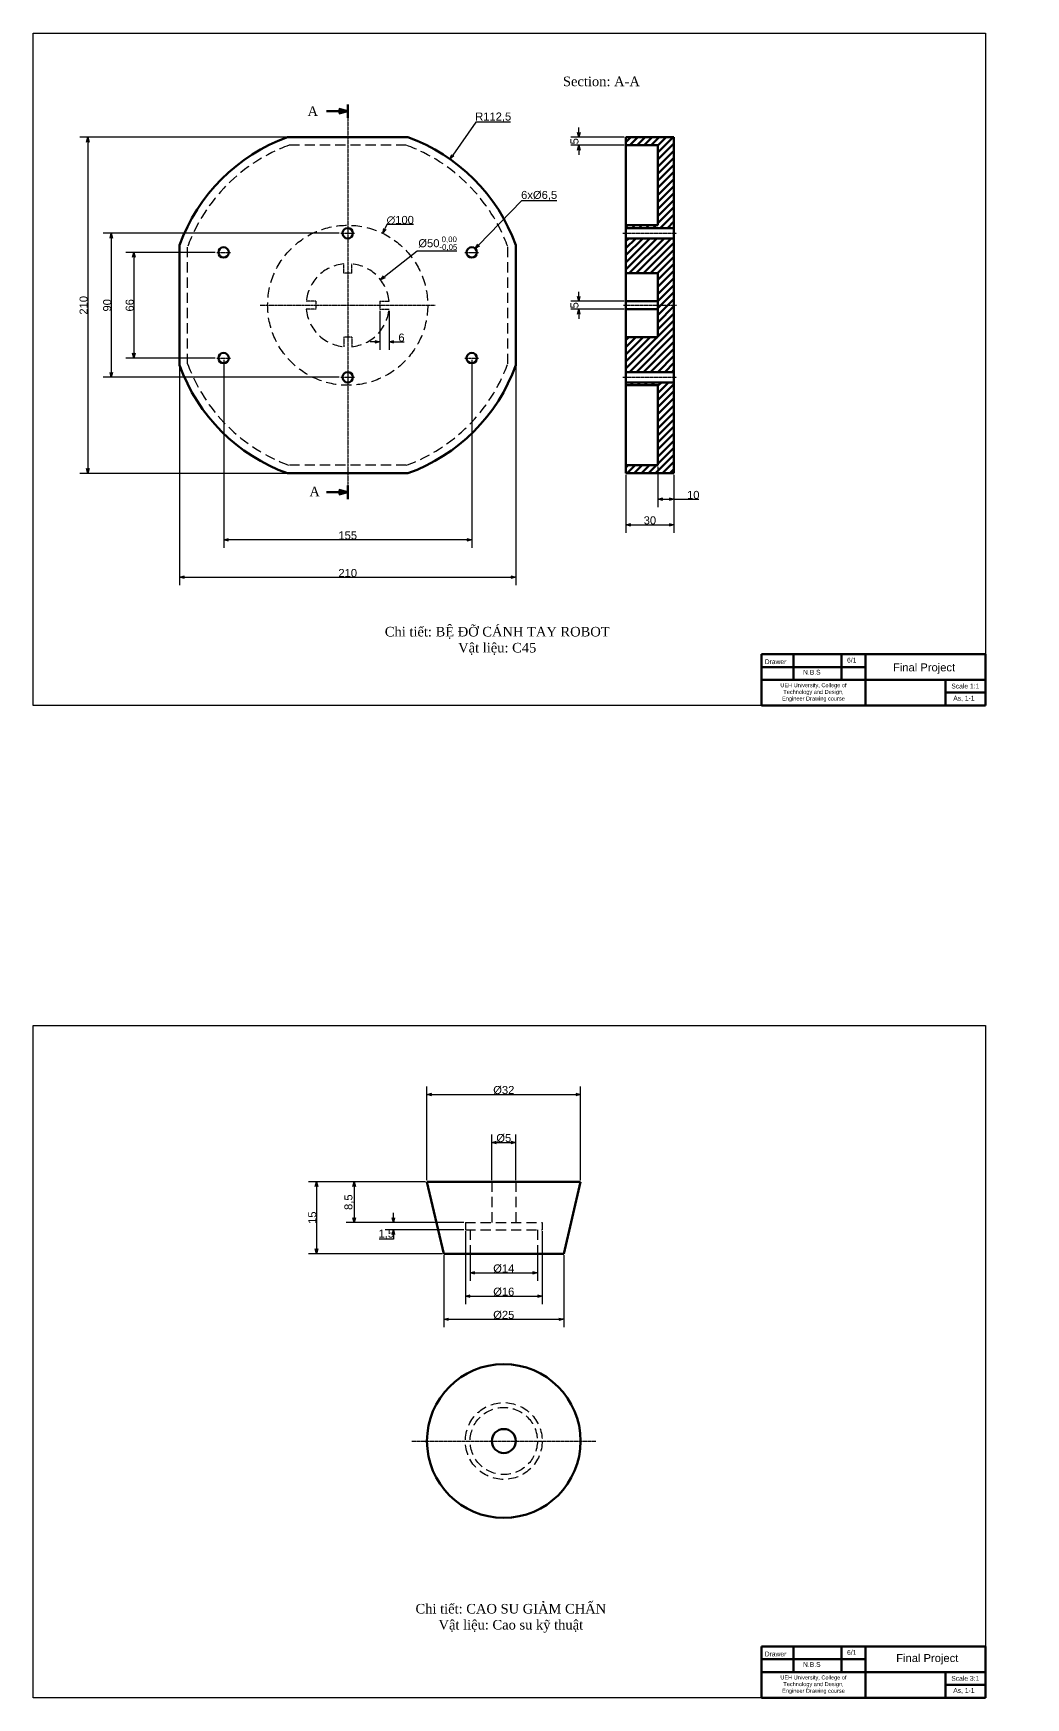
# Model space of a CAD drawing. Header units: inches. Extents: x 632 to 5727, y -9589 to -3994.
# Drawn here: x 5107 to 5727, y -6941 to -5901 of the extents above; entities that cross this region are included whole.
import ezdxf

# ---------------------------------------------------------------- set-up
doc = ezdxf.new("R2010")
doc.units = ezdxf.units.IN
doc.header["$MEASUREMENT"] = 0
doc.linetypes.add('CENTER2', pattern=[1.125, 0.75, -0.125, 0.125, -0.125])
doc.linetypes.add('DASHED2', pattern=[9.525, 6.35, -3.175])
for name, color, linetype, lineweight, plot in [('center line', 5, 'CENTER2', 25, False), ('Dimension line', 3, 'Continuous', 25, False), ('hidden line', 10, 'DASHED2', 25, False), ('visible line', 7, 'Continuous', 50, False)]:
    doc.layers.add(name, color=color, linetype=linetype, lineweight=lineweight, plot=plot)
doc.styles.get("Standard").update_dxf_attribs({"font": 'arial.ttf'})
doc.dimstyles.new('ISO A3', dxfattribs={"dimtxt": 5, "dimasz": 3, "dimexe": 5, "dimexo": 1, "dimgap": 0.09, "dimtad": 1, "dimtoh": 1, "dimdec": 0, "dimzin": 0, "dimdsep": 46, "dimtxsty": 'Standard', "dimblk": 'OPEN30', "dimcen": 0.09, "dimclrd": 256, "dimclre": 256, "dimadec": 0, "dimazin": 0, "dimtfac": 1, "dimtdec": 0, "dimtofl": 0, "dimtmove": 0, "dimatfit": 3, "dimldrblk": 'OPEN30', "dimfxl": 1, "dimtolj": 1, "dimtzin": 0, "dimarcsym": 0})

# ---------------------------------------------------------------- blocks, each defined once
blk = doc.blocks.new('_Open30')
at = {"color": 0, "linetype": 'ByBlock', "lineweight": -2}
for p, q in [((-1, 0.27), (0, 0)), ((0, 0), (-1, -0.27)), ((0, 0), (-1, 0))]:
    blk.add_line(p, q, dxfattribs=at)
blk = doc.blocks.new('*D192')
at = {"layer": 'Defpoints', "color": 0, "transparency": 16777216}
for p in [(5323.5, -6073.2), (5329.4, -6073.2), (5329.4, -6093.5)]:
    blk.add_point(p, dxfattribs=at)
at = {"layer": 'Dimension line', "lineweight": -2, "transparency": 16777216}
for p, q in [((5323.5, -6074.2), (5323.5, -6098.5)), ((5329.4, -6074.2), (5329.4, -6098.5)), ((5320.5, -6093.5), (5317.5, -6093.5)), ((5332.4, -6093.5), (5338.8, -6093.5))]:
    blk.add_line(p, q, dxfattribs=at)
at = {"layer": 'Dimension line', "lineweight": -2, "transparency": 16777216, "xscale": 3, "yscale": 3, "zscale": 3}
blk.add_blockref('_Open30', (5323.5, -6093.5), dxfattribs=at)
at = {"layer": 'Dimension line', "lineweight": -2, "transparency": 16777216, "xscale": 3, "yscale": 3, "zscale": 3, "rotation": 180}
blk.add_blockref('_Open30', (5329.4, -6093.5), dxfattribs=at)
at = {"layer": 'Dimension line', "color": 0, "transparency": 16777216, "insert": (5337.1, -6090.9), "char_height": 5, "attachment_point": 5}
blk.add_mtext('\\A1;6', dxfattribs=at)
blk = doc.blocks.new('*D193')
at = {"layer": 'Defpoints', "color": 0, "transparency": 16777216}
for p in [(5221.7, -6037.7), (5169.9, -6103.7), (5221.7, -6103.7)]:
    blk.add_point(p, dxfattribs=at)
at = {"layer": 'Dimension line', "lineweight": -2, "transparency": 16777216}
for p, q in [((5220.7, -6037.7), (5164.9, -6037.7)), ((5169.9, -6040.7), (5169.9, -6100.7)), ((5220.7, -6103.7), (5164.9, -6103.7))]:
    blk.add_line(p, q, dxfattribs=at)
at = {"layer": 'Dimension line', "lineweight": -2, "transparency": 16777216, "xscale": 3, "yscale": 3, "zscale": 3}
for p, rotation in [((5169.9, -6037.7), 90), ((5169.9, -6103.7), 270)]:
    blk.add_blockref('_Open30', p, dxfattribs=dict(at, rotation=rotation))
at = {"layer": 'Dimension line', "color": 0, "transparency": 16777216, "insert": (5167.3, -6070.7), "char_height": 5, "attachment_point": 5, "rotation": 90}
blk.add_mtext('\\A1;66', dxfattribs=at)
blk = doc.blocks.new('*D194')
at = {"layer": 'Defpoints', "color": 0, "transparency": 16777216}
for p in [(5299.2, -6025.7), (5155.8, -6115.7), (5299.2, -6115.7)]:
    blk.add_point(p, dxfattribs=at)
at = {"layer": 'Dimension line', "lineweight": -2, "transparency": 16777216}
for p, q in [((5298.2, -6025.7), (5150.8, -6025.7)), ((5155.8, -6028.7), (5155.8, -6112.7)), ((5298.2, -6115.7), (5150.8, -6115.7))]:
    blk.add_line(p, q, dxfattribs=at)
at = {"layer": 'Dimension line', "lineweight": -2, "transparency": 16777216, "xscale": 3, "yscale": 3, "zscale": 3}
for p, rotation in [((5155.8, -6025.7), 90), ((5155.8, -6115.7), 270)]:
    blk.add_blockref('_Open30', p, dxfattribs=dict(at, rotation=rotation))
at = {"layer": 'Dimension line', "color": 0, "transparency": 16777216, "insert": (5153.2, -6070.7), "char_height": 5, "attachment_point": 5, "rotation": 90}
blk.add_mtext('\\A1;90', dxfattribs=at)
blk = doc.blocks.new('*D195')
at = {"layer": 'Defpoints', "color": 0, "transparency": 16777216}
for p in [(5266, -5965.7), (5141.1, -6175.7), (5266, -6175.7)]:
    blk.add_point(p, dxfattribs=at)
at = {"layer": 'Dimension line', "lineweight": -2, "transparency": 16777216}
for p, q in [((5265, -5965.7), (5136.1, -5965.7)), ((5141.1, -5968.7), (5141.1, -6172.7)), ((5265, -6175.7), (5136.1, -6175.7))]:
    blk.add_line(p, q, dxfattribs=at)
at = {"layer": 'Dimension line', "lineweight": -2, "transparency": 16777216, "xscale": 3, "yscale": 3, "zscale": 3}
for p, rotation in [((5141.1, -5965.7), 90), ((5141.1, -6175.7), 270)]:
    blk.add_blockref('_Open30', p, dxfattribs=dict(at, rotation=rotation))
at = {"layer": 'Dimension line', "color": 0, "transparency": 16777216, "insert": (5138.5, -6070.7), "char_height": 5, "attachment_point": 5, "rotation": 90}
blk.add_mtext('\\A1;210', dxfattribs=at)
blk = doc.blocks.new('*D196')
at = {"layer": 'Defpoints', "color": 0, "transparency": 16777216}
for p in [(5325.4, -6025.7), (5281.6, -6115.6)]:
    blk.add_point(p, dxfattribs=at)
at = {"layer": 'Dimension line', "lineweight": -2, "transparency": 16777216}
for p, q in [((5328, -6020.3), (5326.7, -6023)), ((5344.6, -6020.3), (5328, -6020.3)), ((5303.4, -6070.7), (5303.6, -6070.7)), ((5303.5, -6070.8), (5303.5, -6070.6))]:
    blk.add_line(p, q, dxfattribs=at)
at = {"layer": 'Dimension line', "lineweight": -2, "transparency": 16777216, "xscale": 3, "yscale": 3, "zscale": 3, "rotation": 244.0123617744786}
blk.add_blockref('_Open30', (5325.4, -6025.7), dxfattribs=at)
at = {"layer": 'Dimension line', "color": 0, "transparency": 16777216, "insert": (5336.3, -6017.5), "char_height": 5, "attachment_point": 5}
blk.add_mtext('\\A1;∅100', dxfattribs=at)
blk = doc.blocks.new('*D197')
at = {"layer": 'Defpoints', "color": 0, "transparency": 16777216}
for p in [(5324, -6054.7), (5303.5, -6070.7)]:
    blk.add_point(p, dxfattribs=at)
at = {"layer": 'Dimension line', "lineweight": -2, "transparency": 16777216}
for p, q in [((5346.9, -6036.9), (5326.4, -6052.9)), ((5371.7, -6036.9), (5346.9, -6036.9)), ((5303.4, -6070.7), (5303.6, -6070.7)), ((5303.5, -6070.8), (5303.5, -6070.6))]:
    blk.add_line(p, q, dxfattribs=at)
at = {"layer": 'Dimension line', "lineweight": -2, "transparency": 16777216, "xscale": 3, "yscale": 3, "zscale": 3, "rotation": 217.885578830816}
blk.add_blockref('_Open30', (5324, -6054.7), dxfattribs=at)
at = {"layer": 'Dimension line', "color": 0, "transparency": 16777216, "insert": (5359.8, -6031.9), "char_height": 5, "attachment_point": 5}
blk.add_mtext('\\A1;%%C50{\\H0.7x;\\S 0,00^ -0,05;}', dxfattribs=at)
blk = doc.blocks.new('*D198')
at = {"layer": 'Defpoints', "color": 0, "transparency": 16777216}
for p in [(5226, -6103.7), (5381, -6103.7), (5226, -6217.2)]:
    blk.add_point(p, dxfattribs=at)
at = {"layer": 'Dimension line', "lineweight": -2, "transparency": 16777216}
for p, q in [((5226, -6104.7), (5226, -6222.2)), ((5381, -6104.7), (5381, -6222.2)), ((5378, -6217.2), (5229, -6217.2))]:
    blk.add_line(p, q, dxfattribs=at)
at = {"layer": 'Dimension line', "lineweight": -2, "transparency": 16777216, "xscale": 3, "yscale": 3, "zscale": 3, "rotation": 180}
blk.add_blockref('_Open30', (5226, -6217.2), dxfattribs=at)
at = {"layer": 'Dimension line', "lineweight": -2, "transparency": 16777216, "xscale": 3, "yscale": 3, "zscale": 3}
blk.add_blockref('_Open30', (5381, -6217.2), dxfattribs=at)
at = {"layer": 'Dimension line', "color": 0, "transparency": 16777216, "insert": (5303.5, -6214.5), "char_height": 5, "attachment_point": 5}
blk.add_mtext('\\A1;155', dxfattribs=at)
blk = doc.blocks.new('*D199')
at = {"layer": 'Defpoints', "color": 0, "transparency": 16777216}
for p in [(5198.5, -6108.2), (5408.5, -6108.2), (5408.5, -6240.6)]:
    blk.add_point(p, dxfattribs=at)
at = {"layer": 'Dimension line', "lineweight": -2, "transparency": 16777216}
for p, q in [((5198.5, -6109.2), (5198.5, -6245.6)), ((5408.5, -6109.2), (5408.5, -6245.6)), ((5201.5, -6240.6), (5405.5, -6240.6))]:
    blk.add_line(p, q, dxfattribs=at)
at = {"layer": 'Dimension line', "lineweight": -2, "transparency": 16777216, "xscale": 3, "yscale": 3, "zscale": 3, "rotation": 180}
blk.add_blockref('_Open30', (5198.5, -6240.6), dxfattribs=at)
at = {"layer": 'Dimension line', "lineweight": -2, "transparency": 16777216, "xscale": 3, "yscale": 3, "zscale": 3}
blk.add_blockref('_Open30', (5408.5, -6240.6), dxfattribs=at)
at = {"layer": 'Dimension line', "color": 0, "transparency": 16777216, "insert": (5303.5, -6238), "char_height": 5, "attachment_point": 5}
blk.add_mtext('\\A1;210', dxfattribs=at)
blk = doc.blocks.new('*D200')
at = {"layer": 'Defpoints', "color": 0, "transparency": 16777216}
for p in [(5477.3, -6175.7), (5507.3, -6175.7), (5507.3, -6207.8)]:
    blk.add_point(p, dxfattribs=at)
at = {"layer": 'Dimension line', "lineweight": -2, "transparency": 16777216}
for p, q in [((5477.3, -6176.7), (5477.3, -6212.8)), ((5507.3, -6176.7), (5507.3, -6212.8)), ((5480.3, -6207.8), (5504.3, -6207.8))]:
    blk.add_line(p, q, dxfattribs=at)
at = {"layer": 'Dimension line', "lineweight": -2, "transparency": 16777216, "xscale": 3, "yscale": 3, "zscale": 3, "rotation": 180}
blk.add_blockref('_Open30', (5477.3, -6207.8), dxfattribs=at)
at = {"layer": 'Dimension line', "lineweight": -2, "transparency": 16777216, "xscale": 3, "yscale": 3, "zscale": 3}
blk.add_blockref('_Open30', (5507.3, -6207.8), dxfattribs=at)
at = {"layer": 'Dimension line', "color": 0, "transparency": 16777216, "insert": (5492.3, -6205.1), "char_height": 5, "attachment_point": 5}
blk.add_mtext('\\A1;30', dxfattribs=at)
blk = doc.blocks.new('*D201')
at = {"layer": 'Defpoints', "color": 0, "transparency": 16777216}
for p in [(5497.3, -6170.7), (5507.3, -6175.7), (5507.3, -6191.9)]:
    blk.add_point(p, dxfattribs=at)
at = {"layer": 'Dimension line', "lineweight": -2, "transparency": 16777216}
for p, q in [((5497.3, -6171.7), (5497.3, -6196.9)), ((5507.3, -6176.7), (5507.3, -6196.9)), ((5500.3, -6191.9), (5504.3, -6191.9)), ((5507.3, -6191.9), (5522.8, -6191.9))]:
    blk.add_line(p, q, dxfattribs=at)
at = {"layer": 'Dimension line', "lineweight": -2, "transparency": 16777216, "xscale": 3, "yscale": 3, "zscale": 3, "rotation": 180}
blk.add_blockref('_Open30', (5497.3, -6191.9), dxfattribs=at)
at = {"layer": 'Dimension line', "lineweight": -2, "transparency": 16777216, "xscale": 3, "yscale": 3, "zscale": 3}
blk.add_blockref('_Open30', (5507.3, -6191.9), dxfattribs=at)
at = {"layer": 'Dimension line', "color": 0, "transparency": 16777216, "insert": (5519.4, -6189.2), "char_height": 5, "attachment_point": 5}
blk.add_mtext('\\A1;10', dxfattribs=at)
blk = doc.blocks.new('*D202')
at = {"layer": 'Defpoints', "color": 0, "transparency": 16777216}
for p in [(5477.3, -5965.7), (5447.9, -5970.7), (5477.3, -5970.7)]:
    blk.add_point(p, dxfattribs=at)
at = {"layer": 'Dimension line', "lineweight": -2, "transparency": 16777216}
for p, q in [((5476.3, -5965.7), (5442.9, -5965.7)), ((5447.9, -5962.7), (5447.9, -5959.7)), ((5476.3, -5970.7), (5442.9, -5970.7)), ((5447.9, -5973.7), (5447.9, -5976.7))]:
    blk.add_line(p, q, dxfattribs=at)
at = {"layer": 'Dimension line', "lineweight": -2, "transparency": 16777216, "xscale": 3, "yscale": 3, "zscale": 3}
for p, rotation in [((5447.9, -5965.7), 270), ((5447.9, -5970.7), 90)]:
    blk.add_blockref('_Open30', p, dxfattribs=dict(at, rotation=rotation))
at = {"layer": 'Dimension line', "color": 0, "transparency": 16777216, "insert": (5445.2, -5968.2), "char_height": 5, "attachment_point": 5, "rotation": 90}
blk.add_mtext('\\A1;5', dxfattribs=at)
blk = doc.blocks.new('*D203')
at = {"layer": 'Defpoints', "color": 0, "transparency": 16777216}
for p in [(5447.8, -6073.2), (5477.3, -6068.2), (5477.3, -6073.2)]:
    blk.add_point(p, dxfattribs=at)
at = {"layer": 'Dimension line', "lineweight": -2, "transparency": 16777216}
for p, q in [((5447.8, -6065.2), (5447.8, -6062.2)), ((5476.3, -6068.2), (5442.8, -6068.2)), ((5476.3, -6073.2), (5442.8, -6073.2)), ((5447.8, -6076.2), (5447.8, -6079.2))]:
    blk.add_line(p, q, dxfattribs=at)
at = {"layer": 'Dimension line', "lineweight": -2, "transparency": 16777216, "xscale": 3, "yscale": 3, "zscale": 3}
for p, rotation in [((5447.8, -6068.2), 270), ((5447.8, -6073.2), 90)]:
    blk.add_blockref('_Open30', p, dxfattribs=dict(at, rotation=rotation))
at = {"layer": 'Dimension line', "color": 0, "transparency": 16777216, "insert": (5445.2, -6070.7), "char_height": 5, "attachment_point": 5, "rotation": 90}
blk.add_mtext('\\A1;5', dxfattribs=at)
blk = doc.blocks.new('*D207')
at = {"layer": 'Defpoints', "color": 0, "transparency": 16777216}
for p in [(5380, -6663.3), (5422, -6663.3), (5422, -6675.3)]:
    blk.add_point(p, dxfattribs=at)
at = {"layer": 'Dimension line', "lineweight": -2, "transparency": 16777216}
for p, q in [((5380, -6664.3), (5380, -6680.3)), ((5422, -6664.3), (5422, -6680.3)), ((5383, -6675.3), (5419, -6675.3))]:
    blk.add_line(p, q, dxfattribs=at)
at = {"layer": 'Dimension line', "lineweight": -2, "transparency": 16777216, "xscale": 3, "yscale": 3, "zscale": 3, "rotation": 180}
blk.add_blockref('_Open30', (5380, -6675.3), dxfattribs=at)
at = {"layer": 'Dimension line', "lineweight": -2, "transparency": 16777216, "xscale": 3, "yscale": 3, "zscale": 3}
blk.add_blockref('_Open30', (5422, -6675.3), dxfattribs=at)
at = {"layer": 'Dimension line', "color": 0, "transparency": 16777216, "insert": (5401, -6672.6), "char_height": 5, "attachment_point": 5}
blk.add_mtext('\\A1;%%C14', dxfattribs=at)
blk = doc.blocks.new('*D208')
at = {"layer": 'Defpoints', "color": 0, "transparency": 16777216}
for p in [(5377, -6648.3), (5425, -6648.3), (5425, -6689.8)]:
    blk.add_point(p, dxfattribs=at)
at = {"layer": 'Dimension line', "lineweight": -2, "transparency": 16777216}
for p, q in [((5377, -6649.3), (5377, -6694.8)), ((5425, -6649.3), (5425, -6694.8)), ((5380, -6689.8), (5422, -6689.8))]:
    blk.add_line(p, q, dxfattribs=at)
at = {"layer": 'Dimension line', "lineweight": -2, "transparency": 16777216, "xscale": 3, "yscale": 3, "zscale": 3, "rotation": 180}
blk.add_blockref('_Open30', (5377, -6689.8), dxfattribs=at)
at = {"layer": 'Dimension line', "lineweight": -2, "transparency": 16777216, "xscale": 3, "yscale": 3, "zscale": 3}
blk.add_blockref('_Open30', (5425, -6689.8), dxfattribs=at)
at = {"layer": 'Dimension line', "color": 0, "transparency": 16777216, "insert": (5401, -6687.1), "char_height": 5, "attachment_point": 5}
blk.add_mtext('\\A1;%%C16', dxfattribs=at)
blk = doc.blocks.new('*D209')
at = {"layer": 'Defpoints', "color": 0, "transparency": 16777216}
for p in [(5363.5, -6663.3), (5438.5, -6663.3), (5438.5, -6704.3)]:
    blk.add_point(p, dxfattribs=at)
at = {"layer": 'Dimension line', "lineweight": -2, "transparency": 16777216}
for p, q in [((5363.5, -6664.3), (5363.5, -6709.3)), ((5438.5, -6664.3), (5438.5, -6709.3)), ((5366.5, -6704.3), (5435.5, -6704.3))]:
    blk.add_line(p, q, dxfattribs=at)
at = {"layer": 'Dimension line', "lineweight": -2, "transparency": 16777216, "xscale": 3, "yscale": 3, "zscale": 3, "rotation": 180}
blk.add_blockref('_Open30', (5363.5, -6704.3), dxfattribs=at)
at = {"layer": 'Dimension line', "lineweight": -2, "transparency": 16777216, "xscale": 3, "yscale": 3, "zscale": 3}
blk.add_blockref('_Open30', (5438.5, -6704.3), dxfattribs=at)
at = {"layer": 'Dimension line', "color": 0, "transparency": 16777216, "insert": (5401, -6701.6), "char_height": 5, "attachment_point": 5}
blk.add_mtext('\\A1;%%C25', dxfattribs=at)
blk = doc.blocks.new('*D210')
at = {"layer": 'Defpoints', "color": 0, "transparency": 16777216}
for p in [(5353, -6618.3), (5307.5, -6643.8), (5377, -6643.8)]:
    blk.add_point(p, dxfattribs=at)
at = {"layer": 'Dimension line', "lineweight": -2, "transparency": 16777216}
for p, q in [((5352, -6618.3), (5302.5, -6618.3)), ((5307.5, -6621.3), (5307.5, -6640.8)), ((5376, -6643.8), (5302.5, -6643.8))]:
    blk.add_line(p, q, dxfattribs=at)
at = {"layer": 'Dimension line', "lineweight": -2, "transparency": 16777216, "xscale": 3, "yscale": 3, "zscale": 3}
for p, rotation in [((5307.5, -6618.3), 90), ((5307.5, -6643.8), 270)]:
    blk.add_blockref('_Open30', p, dxfattribs=dict(at, rotation=rotation))
at = {"layer": 'Dimension line', "color": 0, "transparency": 16777216, "insert": (5304.4, -6631.1), "char_height": 5, "attachment_point": 5, "rotation": 90}
blk.add_mtext('\\A1;8,5', dxfattribs=at)
blk = doc.blocks.new('*D211')
at = {"layer": 'Defpoints', "color": 0, "transparency": 16777216}
for p in [(5377, -6643.8), (5332, -6648.3), (5377, -6648.3)]:
    blk.add_point(p, dxfattribs=at)
at = {"layer": 'Dimension line', "lineweight": -2, "transparency": 16777216}
for p, q in [((5376, -6643.8), (5327, -6643.8)), ((5332, -6640.8), (5332, -6637.8)), ((5332, -6654.3), (5323.2, -6654.3)), ((5376, -6648.3), (5327, -6648.3)), ((5332, -6651.3), (5332, -6654.3))]:
    blk.add_line(p, q, dxfattribs=at)
at = {"layer": 'Dimension line', "lineweight": -2, "transparency": 16777216, "xscale": 3, "yscale": 3, "zscale": 3}
for p, rotation in [((5332, -6643.8), 270), ((5332, -6648.3), 90)]:
    blk.add_blockref('_Open30', p, dxfattribs=dict(at, rotation=rotation))
at = {"layer": 'Dimension line', "color": 0, "transparency": 16777216, "insert": (5327.6, -6651.2), "char_height": 5, "attachment_point": 5}
blk.add_mtext('\\A1;1,5', dxfattribs=at)
blk = doc.blocks.new('*D212')
at = {"layer": 'Defpoints', "color": 0, "transparency": 16777216}
for p in [(5353, -6618.3), (5284, -6663.3), (5363.5, -6663.3)]:
    blk.add_point(p, dxfattribs=at)
at = {"layer": 'Dimension line', "lineweight": -2, "transparency": 16777216}
for p, q in [((5352, -6618.3), (5279, -6618.3)), ((5284, -6621.3), (5284, -6660.3)), ((5362.5, -6663.3), (5279, -6663.3))]:
    blk.add_line(p, q, dxfattribs=at)
at = {"layer": 'Dimension line', "lineweight": -2, "transparency": 16777216, "xscale": 3, "yscale": 3, "zscale": 3}
for p, rotation in [((5284, -6618.3), 90), ((5284, -6663.3), 270)]:
    blk.add_blockref('_Open30', p, dxfattribs=dict(at, rotation=rotation))
at = {"layer": 'Dimension line', "color": 0, "transparency": 16777216, "insert": (5281.4, -6640.8), "char_height": 5, "attachment_point": 5, "rotation": 90}
blk.add_mtext('\\A1;15', dxfattribs=at)
blk = doc.blocks.new('*D213')
at = {"layer": 'Defpoints', "color": 0, "transparency": 16777216}
for p in [(5449, -6563.8), (5353, -6618.3), (5449, -6618.3)]:
    blk.add_point(p, dxfattribs=at)
at = {"layer": 'Dimension line', "lineweight": -2, "transparency": 16777216}
for p, q in [((5353, -6617.3), (5353, -6558.8)), ((5449, -6617.3), (5449, -6558.8)), ((5356, -6563.8), (5446, -6563.8))]:
    blk.add_line(p, q, dxfattribs=at)
at = {"layer": 'Dimension line', "lineweight": -2, "transparency": 16777216, "xscale": 3, "yscale": 3, "zscale": 3, "rotation": 180}
blk.add_blockref('_Open30', (5353, -6563.8), dxfattribs=at)
at = {"layer": 'Dimension line', "lineweight": -2, "transparency": 16777216, "xscale": 3, "yscale": 3, "zscale": 3}
blk.add_blockref('_Open30', (5449, -6563.8), dxfattribs=at)
at = {"layer": 'Dimension line', "color": 0, "transparency": 16777216, "insert": (5401, -6561.1), "char_height": 5, "attachment_point": 5}
blk.add_mtext('\\A1;%%C32', dxfattribs=at)
blk = doc.blocks.new('*D214')
at = {"layer": 'Defpoints', "color": 0, "transparency": 16777216}
for p in [(5408.5, -6593.8), (5393.5, -6618.3), (5408.5, -6618.3)]:
    blk.add_point(p, dxfattribs=at)
at = {"layer": 'Dimension line', "lineweight": -2, "transparency": 16777216}
for p, q in [((5393.5, -6617.3), (5393.5, -6588.8)), ((5408.5, -6617.3), (5408.5, -6588.8)), ((5396.5, -6593.8), (5405.5, -6593.8))]:
    blk.add_line(p, q, dxfattribs=at)
at = {"layer": 'Dimension line', "lineweight": -2, "transparency": 16777216, "xscale": 3, "yscale": 3, "zscale": 3, "rotation": 180}
blk.add_blockref('_Open30', (5393.5, -6593.8), dxfattribs=at)
at = {"layer": 'Dimension line', "lineweight": -2, "transparency": 16777216, "xscale": 3, "yscale": 3, "zscale": 3}
blk.add_blockref('_Open30', (5408.5, -6593.8), dxfattribs=at)
at = {"layer": 'Dimension line', "color": 0, "transparency": 16777216, "insert": (5401, -6591.1), "char_height": 5, "attachment_point": 5}
blk.add_mtext('\\A1;%%C5', dxfattribs=at)
blk = doc.blocks.new('*D260')
at = {"layer": 'Defpoints', "color": 0, "transparency": 16777216}
for p in [(5367.4, -5979.3), (5303.5, -6070.7)]:
    blk.add_point(p, dxfattribs=at)
at = {"layer": 'Dimension line', "lineweight": -2, "transparency": 16777216}
for p, q in [((5383.5, -5956.3), (5369.1, -5976.9)), ((5405.3, -5956.3), (5383.5, -5956.3)), ((5303.4, -6070.7), (5303.6, -6070.7)), ((5303.5, -6070.8), (5303.5, -6070.6))]:
    blk.add_line(p, q, dxfattribs=at)
at = {"layer": 'Dimension line', "lineweight": -2, "transparency": 16777216, "xscale": 3, "yscale": 3, "zscale": 3, "rotation": 235.0104299567725}
blk.add_blockref('_Open30', (5367.4, -5979.3), dxfattribs=at)
at = {"layer": 'Dimension line', "color": 0, "transparency": 16777216, "insert": (5394.4, -5953.2), "char_height": 5, "attachment_point": 5}
blk.add_mtext('\\A1;R112,5', dxfattribs=at)
blk = doc.blocks.new('*D261')
at = {"layer": 'Defpoints', "color": 0, "transparency": 16777216}
for p in [(5378.7, -6040), (5383.2, -6035.3)]:
    blk.add_point(p, dxfattribs=at)
at = {"layer": 'Dimension line', "lineweight": -2, "transparency": 16777216}
for p, q in [((5412, -6005.4), (5385.3, -6033.2)), ((5434.1, -6005.4), (5412, -6005.4)), ((5380.9, -6037.7), (5381.1, -6037.7)), ((5381, -6037.8), (5381, -6037.6))]:
    blk.add_line(p, q, dxfattribs=at)
at = {"layer": 'Dimension line', "lineweight": -2, "transparency": 16777216, "xscale": 3, "yscale": 3, "zscale": 3, "rotation": 226.159294558451}
blk.add_blockref('_Open30', (5383.2, -6035.3), dxfattribs=at)
at = {"layer": 'Dimension line', "color": 0, "transparency": 16777216, "insert": (5423.1, -6002.2), "char_height": 5, "attachment_point": 5}
blk.add_mtext('\\A1;6x%%C6,5', dxfattribs=at)

msp = doc.modelspace()

# ---------------------------------------------------------------- hatches: boundary and pattern name
at = {"layer": 'visible line'}
h = msp.add_hatch(dxfattribs=at)
h.set_pattern_fill('ANSI31', color=0, scale=25)
h.set_pattern_definition([(45, (3159.9985, -2788.3392), (-2.2097087, 2.2097087), [])])
h.paths.add_polyline_path([(5507.33566, -6118.91868), (5477.33566, -6118.91868), (5477.33566, -6120.66868), (5497.33566, -6120.66868), (5497.33566, -6170.66868), (5477.33566, -6170.66868), (5477.33566, -6175.66868), (5507.33566, -6175.66868)])
h.paths.add_polyline_path([(5507.33566, -6070.66868), (5497.33566, -6070.66868), (5497.33566, -6090.66868), (5477.33566, -6090.66868), (5477.33566, -6112.41868), (5507.33566, -6112.41868)])
h.paths.add_polyline_path([(5507.33566, -6028.91868), (5477.33566, -6028.91868), (5477.33566, -6050.66868), (5497.33566, -6050.66868), (5497.33566, -6070.66868), (5507.33566, -6070.66868)])
h.paths.add_polyline_path([(5507.33566, -5965.66868), (5477.33566, -5965.66868), (5477.33566, -5970.66868), (5497.33566, -5970.66868), (5497.33566, -6020.66868), (5477.33566, -6020.66868), (5477.33566, -6022.41868), (5507.33566, -6022.41868)])

# ---------------------------------------------------------------- linework, layer by layer
for points in [[(5107.04876, -5900.73081), (5702.04876, -5900.73081), (5702.04876, -6320.73081), (5107.04876, -6320.73081)], [(5107.04876, -6520.73081), (5702.04876, -6520.73081), (5702.04876, -6940.73081), (5107.04876, -6940.73081)]]:
    msp.add_lwpolyline(points, close=True)
at = {"layer": 'center line'}
for p, q in [((5303.47519, -5953.53823), (5303.47519, -6183.39471)), ((5299.22111, -6025.66868), (5307.72926, -6025.66868)), ((5303.47519, -6025.66868, -251.17928), (5303.47519, -6025.66868, 251.17928)), ((5475.38861, -6025.66868), (5508.89702, -6025.66868)), ((5221.72111, -6037.66868), (5230.22926, -6037.66868)), ((5225.97519, -6037.66868, -251.17928), (5225.97519, -6037.66868, 251.17928)), ((5376.72111, -6037.66868), (5385.22926, -6037.66868)), ((5380.97519, -6037.66868, -251.17928), (5380.97519, -6037.66868, 251.17928)), ((5248.75279, -6070.66868), (5358.19758, -6070.66868)), ((5475.8749, -6070.66868), (5508.99227, -6070.66868)), ((5221.72111, -6103.66868), (5230.22926, -6103.66868)), ((5225.97519, -6103.66868, -251.17928), (5225.97519, -6103.66868, 251.17928)), ((5376.72111, -6103.66868), (5385.22926, -6103.66868)), ((5380.97519, -6103.66868, -251.17928), (5380.97519, -6103.66868, 251.17928)), ((5299.22111, -6115.66868), (5307.72926, -6115.66868)), ((5303.47519, -6115.66868, -251.17928), (5303.47519, -6115.66868, 251.17928)), ((5475.38861, -6115.66868), (5508.89702, -6115.66868)), ((5343.49853, -6780.33922), (5458.49853, -6780.33922)), ((5400.99853, -6780.33922, 3322.94636), (5400.99853, -6780.33922, -3322.94636))]:
    msp.add_line(p, q, dxfattribs=at)
at = {"layer": 'center line', "color": 1}
for p, q in [((5300.97519, -6050.66868), (5300.97519, -6044.78916)), ((5305.97519, -6050.66868), (5300.97519, -6050.66868)), ((5305.97519, -6050.66868), (5305.97519, -6044.78916)), ((5283.47519, -6068.16868), (5277.59566, -6068.16868)), ((5283.47519, -6073.16868), (5277.59566, -6073.16868)), ((5283.47519, -6068.16868), (5283.47519, -6073.16868)), ((5323.47519, -6068.16868), (5323.47519, -6073.16868)), ((5323.47519, -6068.16868), (5329.35472, -6068.16868)), ((5323.47519, -6073.16868), (5329.35472, -6073.16868)), ((5305.97519, -6090.66868), (5300.97519, -6090.66868)), ((5300.97519, -6090.66868), (5300.97519, -6096.54821)), ((5305.97519, -6090.66868), (5305.97519, -6096.54821))]:
    msp.add_line(p, q, dxfattribs=at)
at = {"layer": 'hidden line', "color": 1}
for p, q in [((5340.11192, -5970.66868), (5266.83846, -5970.66868)), ((5203.47519, -6107.30541), (5203.47519, -6034.03195)), ((5403.47519, -6107.30541), (5403.47519, -6034.03195)), ((5340.11192, -6170.66868), (5266.83846, -6170.66868))]:
    msp.add_line(p, q, dxfattribs=at)
at = {"layer": 'hidden line'}
for p, q in [((5393.49853, -6618.33922), (5393.49853, -6643.83922)), ((5408.49853, -6618.33922), (5408.49853, -6643.83922)), ((5376.99853, -6643.83922), (5424.99853, -6643.83922)), ((5376.99853, -6643.83922), (5376.99853, -6648.33922)), ((5424.99853, -6643.83922), (5424.99853, -6648.33922)), ((5376.99853, -6648.33922), (5424.99853, -6648.33922)), ((5379.99853, -6648.33922), (5379.99853, -6663.33922)), ((5421.99853, -6648.33922), (5421.99853, -6663.33922))]:
    msp.add_line(p, q, dxfattribs=at)
at = {"layer": 'hidden line', "color": 1}
msp.add_circle((5303.47519, -6070.66868), 50, dxfattribs=at)
at = {"layer": 'hidden line'}
for radius in [24, 21]:
    msp.add_circle((5400.99853, -6780.33922), radius, dxfattribs=at)
at = {"layer": 'hidden line', "color": 1}
for radius, start, end in [(106.5, 110.12118238, 159.87881762), (106.5, 20.12118238, 69.87881762), (26, 95.51773437, 174.48226563), (26, 5.51773437, 84.48226563), (26, 185.51773437, 264.48226563), (26, 275.51773437, 354.48226563), (106.5, 200.12118238, 249.87881762), (106.5, 290.12118238, 339.87881762)]:
    msp.add_arc((5303.47519, -6070.66868), radius, start, end, dxfattribs=at)
at = {"layer": 'visible line', "color": 3}
for p, q in [((5303.47519, -5949.35035), (5298.03731, -5947.89327)), ((5303.47519, -5945.26176), (5303.47519, -5953.60047)), ((5303.47519, -5949.35035), (5290.29822, -5949.35035)), ((5303.47519, -5949.35035), (5298.03731, -5950.80742)), ((5303.47519, -6187.4833), (5290.29822, -6187.4833)), ((5303.47519, -6187.4833), (5298.03731, -6186.02623)), ((5303.47519, -6187.4833), (5298.03731, -6188.94038)), ((5303.47519, -6183.39471), (5303.47519, -6191.73343))]:
    msp.add_line(p, q, dxfattribs=at)
at = {"layer": 'visible line', "color": 0}
for p, q in [((5340.98852, -5965.66868), (5265.96186, -5965.66868)), ((5477.33566, -5965.66868), (5477.33566, -6175.66868)), ((5507.33566, -5965.66868), (5477.33566, -5965.66868)), ((5507.33566, -6175.66868), (5507.33566, -5965.66868)), ((5477.33566, -5970.66868), (5497.33566, -5970.66868)), ((5497.33566, -5970.66868), (5497.33566, -6020.66868)), ((5477.33566, -6020.66868), (5497.33566, -6020.66868)), ((5198.47519, -6033.15535), (5198.47519, -6108.18202)), ((5408.47519, -6108.18202), (5408.47519, -6033.15535)), ((5477.33566, -6050.66868), (5497.33566, -6050.66868)), ((5497.33566, -6050.66868), (5497.33566, -6090.66868)), ((5477.33566, -6068.16868), (5497.33566, -6068.16868)), ((5477.33566, -6073.16868), (5497.33566, -6073.16868)), ((5477.33566, -6090.66868), (5497.33566, -6090.66868)), ((5477.33566, -6120.66868), (5497.33566, -6120.66868)), ((5497.33566, -6120.66868), (5497.33566, -6170.66868)), ((5265.96186, -6175.66868), (5340.98852, -6175.66868)), ((5477.33566, -6170.66868), (5497.33566, -6170.66868)), ((5477.33566, -6175.66868), (5507.33566, -6175.66868)), ((5352.99853, -6618.33922), (5448.99853, -6618.33922)), ((5352.99853, -6618.33922), (5363.49853, -6663.33922)), ((5438.49853, -6663.33922), (5448.99853, -6618.33922)), ((5363.49853, -6663.33922), (5438.49853, -6663.33922))]:
    msp.add_line(p, q, dxfattribs=at)
at = {"layer": 'visible line'}
for p, q in [((5507.33566, -6022.41868), (5477.33566, -6022.41868)), ((5507.33566, -6028.91868), (5477.33566, -6028.91868)), ((5507.33566, -6022.41868), (5507.33566, -6028.91868)), ((5507.33566, -6112.41868), (5477.33566, -6112.41868)), ((5507.33566, -6118.91868), (5477.33566, -6118.91868)), ((5562.04876, -6288.73081), (5702.04876, -6288.73081)), ((5562.04876, -6908.73081), (5702.04876, -6908.73081))]:
    msp.add_line(p, q, dxfattribs=at)
at = {"layer": 'visible line', "lineweight": 50}
for p, q in [((5702.04876, -6288.73081), (5562.04876, -6288.73081)), ((5562.04876, -6288.73081), (5562.04876, -6320.73081)), ((5612.04876, -6288.73081), (5582.04876, -6288.73081)), ((5612.04876, -6288.73081), (5582.04876, -6288.73081)), ((5582.04876, -6288.73081), (5582.04876, -6304.73081)), ((5627.04876, -6288.73081), (5612.04876, -6288.73081)), ((5627.04876, -6288.73081), (5612.04876, -6288.73081)), ((5612.04876, -6288.73081), (5612.04876, -6304.73081)), ((5627.04876, -6320.73081), (5627.04876, -6288.73081)), ((5702.04876, -6320.73081), (5702.04876, -6288.73081)), ((5627.04876, -6296.73081), (5562.04876, -6296.73081)), ((5582.04876, -6296.73081), (5627.04876, -6296.73081)), ((5582.04876, -6304.73081), (5562.04876, -6304.73081)), ((5562.04876, -6304.73081), (5627.04876, -6304.73081)), ((5627.04876, -6304.73081), (5702.04876, -6304.73081)), ((5702.04876, -6304.73081), (5677.04876, -6304.73081)), ((5677.04876, -6304.73081), (5677.04876, -6320.73081)), ((5677.04876, -6312.73081), (5702.04876, -6312.73081)), ((5562.04876, -6320.73081), (5702.04876, -6320.73081)), ((5562.04876, -6320.73081), (5627.04876, -6320.73081)), ((5702.04876, -6908.73081), (5562.04876, -6908.73081)), ((5562.04876, -6908.73081), (5562.04876, -6940.73081)), ((5612.04876, -6908.73081), (5582.04876, -6908.73081)), ((5612.04876, -6908.73081), (5582.04876, -6908.73081)), ((5582.04876, -6908.73081), (5582.04876, -6924.73081)), ((5627.04876, -6908.73081), (5612.04876, -6908.73081)), ((5627.04876, -6908.73081), (5612.04876, -6908.73081)), ((5612.04876, -6908.73081), (5612.04876, -6924.73081)), ((5627.04876, -6940.73081), (5627.04876, -6908.73081)), ((5702.04876, -6940.73081), (5702.04876, -6908.73081)), ((5627.04876, -6916.73081), (5562.04876, -6916.73081)), ((5582.04876, -6924.73081), (5562.04876, -6924.73081)), ((5562.04876, -6924.73081), (5627.04876, -6924.73081)), ((5582.04876, -6916.73081), (5627.04876, -6916.73081)), ((5627.04876, -6924.73081), (5702.04876, -6924.73081)), ((5702.04876, -6924.73081), (5677.04876, -6924.73081)), ((5677.04876, -6924.73081), (5677.04876, -6940.73081)), ((5677.04876, -6932.73081), (5702.04876, -6932.73081)), ((5562.04876, -6940.73081), (5702.04876, -6940.73081)), ((5562.04876, -6940.73081), (5627.04876, -6940.73081))]:
    msp.add_line(p, q, dxfattribs=at)
at = {"layer": 'visible line', "color": 0}
for centre, radius in [((5303.47519, -6025.66868), 3.25), ((5225.97519, -6037.66868), 3.25), ((5380.97519, -6037.66868), 3.25), ((5225.97519, -6103.66868), 3.25), ((5380.97519, -6103.66868), 3.25), ((5303.47519, -6115.66868), 3.25), ((5400.99853, -6780.33922), 48), ((5400.99853, -6780.33922), 7.5)]:
    msp.add_circle(centre, radius, dxfattribs=at)
for start, end in [(109.66027527, 160.33972473), (19.66027527, 70.33972473), (199.66027527, 250.33972473), (289.66027527, 340.33972473)]:
    msp.add_arc((5303.47519, -6070.66868), 111.5, start, end, dxfattribs=at)

# ---------------------------------------------------------------- texts
at = {"color": 1, "char_height": 6, "attachment_point": 1}
for s, insert in [('\\pxqc;{\\fTimes New Roman|b0|i0|c0|p18;\\C256;Chi tiết: BỆ ĐỠ CÁNH TAY ROBOT\\PVật liệu: C45}', (5326.99829, -6271.6303)), ('\\pxqc;{\\fTimes New Roman|b0|i0|c0|p18;\\C256;Chi tiết: CAO SU GIẢM CHẤN\\PVật liệu: Cao su kỹ thuật}', (5335.49829, -6882.1303))]:
    msp.add_mtext_dynamic_manual_height_columns(s, width=139.8295877, gutter_width=1, heights=[0], dxfattribs=dict(at, insert=insert))
at = {"layer": 'Dimension line', "char_height": 3, "attachment_point": 1}
for insert in [(5564.0443, -6291.89671), (5564.0443, -6911.89671)]:
    msp.add_mtext_dynamic_manual_height_columns('{\\C0;Drawer}', width=33.9958744, gutter_width=25, heights=[2.28621], dxfattribs=dict(at, insert=insert))
at = {"layer": 'visible line', "color": 1, "char_height": 6, "attachment_point": 1}
for s, width, insert in [('\\pxqc;{\\fTimes New Roman|b0|i0|c0|p18;\\C256;Section: A-A}', 49.0006597, (5437.49845, -5927.77998)), ('\\pxqc;{\\fTimes New Roman|b0|i0|c0|p18;\\C256;A}', 45.1827523, (5259.08991, -5946.37167)), ('\\pxqc;{\\fTimes New Roman|b0|i0|c0|p18;\\C256;A}', 45.1827523, (5260.23143, -6184.05057))]:
    msp.add_mtext_dynamic_manual_height_columns(s, width=width, gutter_width=1, heights=[0], dxfattribs=dict(at, insert=insert))
at = {"layer": 'visible line', "attachment_point": 1}
for s, width, heights, insert, char_height in [('6/1', 33.9958744, [2.28621], (5615.49162, -6290.93612), 3), ('N.B.S', 33.9958744, [2.28621], (5587.99144, -6298.47194), 3), ('Final Project', 49.9491703, [0], (5644.19519, -6294.43418), 5), ('\\pxqc;UEH University, College of Technology and Design, \\PEngineer Drawing course ', 58.9083844, [19.15756], (5565.04174, -6306.83423), 2.5), ('Scale 1:1', 33.9958744, [2.28621], (5680.61649, -6307.12128), 3), ('As, 1-1', 33.9958744, [2.28621], (5681.84835, -6314.69144), 3), ('6/1', 33.9958744, [2.28621], (5615.49162, -6910.93612), 3), ('Final Project', 49.9491703, [0], (5646.19519, -6913.43418), 5), ('N.B.S', 33.9958744, [2.28621], (5587.99144, -6918.47194), 3), ('\\pxqc;UEH University, College of Technology and Design, \\PEngineer Drawing course ', 58.9083844, [19.15756], (5565.04174, -6926.83423), 2.5), ('Scale 3:1', 33.9958744, [2.28621], (5680.61649, -6927.12128), 3), ('As, 1-1', 33.9958744, [2.28621], (5681.84835, -6934.69144), 3)]:
    msp.add_mtext_dynamic_manual_height_columns(s, width=width, gutter_width=25, heights=heights, dxfattribs=dict(at, insert=insert, char_height=char_height))

# ---------------------------------------------------------------- dimensions: what is measured, and where the dimension line sits
at = {"layer": 'Dimension line'}
for mpoint, text, picture, middle in [((5367.41233, -5979.32159), 'R112,5', '*D260', (5394.43607, -5956.33922)), ((5323.99539, -6054.70243), '%%C50{\\H0.7x;\\S 0,00^ -0,05;}', '*D197', (5359.79602, -6036.89719))]:
    dim = msp.add_radius_dim(center=(5303.47519, -6070.66868), mpoint=mpoint, text=text, dimstyle='ISO A3', dxfattribs=at)
    dim.commit()
    dim.dimension.update_dxf_attribs({"geometry": picture, "text_midpoint": middle, "dimtype": 164})
for base, p1, p2, picture, middle in [((5141.11884, -6175.66868), (5265.96186, -5965.66868), (5265.96186, -6175.66868), '*D195', (5138.47597, -6070.66868)), ((5447.86641, -5970.66868), (5477.33566, -5965.66868), (5477.33566, -5970.66868), '*D202', (5445.23377, -5968.16868)), ((5155.83174, -6115.66868), (5299.22111, -6025.66868), (5299.22111, -6115.66868), '*D194', (5153.18887, -6070.66868)), ((5169.93409, -6103.66868), (5221.72111, -6037.66868), (5221.72111, -6103.66868), '*D193', (5167.29122, -6070.66868)), ((5447.81913, -6073.16868), (5477.33566, -6068.16868), (5477.33566, -6073.16868), '*D203', (5445.18649, -6070.66868))]:
    dim = msp.add_linear_dim(base=base, p1=p1, p2=p2, angle=90, dimstyle='ISO A3', dxfattribs=at)
    dim.commit()
    dim.dimension.update_dxf_attribs({"geometry": picture, "text_midpoint": middle})
dim = msp.add_diameter_dim_2p(p1=(5378.72406, -6040.01281), p2=(5383.22632, -6035.32456), text='6x%%C6,5', dimstyle='ISO A3', dxfattribs=at)
dim.commit()
dim.dimension.update_dxf_attribs({"geometry": '*D261', "text_midpoint": (5423.07761, -6005.36382), "dimtype": 163})
dim = msp.add_diameter_dim_2p(p1=(5281.56633, -6115.61311), p2=(5325.38405, -6025.72425), dimstyle='ISO A3', dxfattribs=at)
dim.commit()
dim.dimension.update_dxf_attribs({"geometry": '*D196', "text_midpoint": (5336.3381, -6017.54822)})
for base, p1, p2, picture, middle in [((5329.35472, -6093.51258), (5323.47519, -6073.16868), (5329.35472, -6073.16868), '*D192', (5337.09547, -6093.51258)), ((5225.97519, -6217.16655), (5380.97519, -6103.66868), (5225.97519, -6103.66868), '*D198', (5303.47519, -6217.16655)), ((5408.47519, -6240.61486), (5198.47519, -6108.18202), (5408.47519, -6108.18202), '*D199', (5303.47519, -6240.61486)), ((5507.33566, -6191.88033), (5497.33566, -6170.66868), (5507.33566, -6175.66868), '*D201', (5519.3742, -6191.88033))]:
    dim = msp.add_linear_dim(base=base, p1=p1, p2=p2, dimstyle='ISO A3', dxfattribs=at)
    dim.commit()
    dim.dimension.update_dxf_attribs({"geometry": picture, "text_midpoint": middle, "dimtype": 160})
dim = msp.add_linear_dim(base=(5507.33566, -6207.76917), p1=(5477.33566, -6175.66868), p2=(5507.33566, -6175.66868), dimstyle='ISO A3', dxfattribs=at)
dim.commit()
dim.dimension.update_dxf_attribs({"geometry": '*D200', "text_midpoint": (5492.33566, -6205.1246)})
for base, p1, p2, text, picture, middle in [((5448.99853, -6563.83922), (5352.99853, -6618.33922), (5448.99853, -6618.33922), '%%C32', '*D213', (5400.99853, -6561.05652)), ((5408.49853, -6593.83922), (5393.49853, -6618.33922), (5408.49853, -6618.33922), '%%C5', '*D214', (5400.99853, -6591.05652)), ((5421.99853, -6675.33922), (5379.99853, -6663.33922), (5421.99853, -6663.33922), '%%C14', '*D207', (5400.99853, -6672.55652))]:
    dim = msp.add_linear_dim(base=base, p1=p1, p2=p2, text=text, dimstyle='ISO A3', dxfattribs=at)
    dim.commit()
    dim.dimension.update_dxf_attribs({"geometry": picture, "text_midpoint": middle})
for base, p1, p2, text, picture, middle in [((5283.99853, -6663.33922), (5352.99853, -6618.33922), (5363.49853, -6663.33922), '15', '*D212', (5281.35566, -6640.83922)), ((5307.49853, -6643.83922), (5352.99853, -6618.33922), (5376.99853, -6643.83922), '8,5', '*D210', (5304.40375, -6631.08922)), ((5331.99853, -6648.33922), (5376.99853, -6643.83922), (5376.99853, -6648.33922), '1,5', '*D211', (5327.5736, -6651.24444))]:
    dim = msp.add_linear_dim(base=base, p1=p1, p2=p2, angle=90, text=text, dimstyle='ISO A3', dxfattribs=at)
    dim.commit()
    dim.dimension.update_dxf_attribs({"geometry": picture, "text_midpoint": middle})
for base, p1, p2, text, picture, middle in [((5424.99853, -6689.83922), (5376.99853, -6648.33922), (5424.99853, -6648.33922), '%%C16', '*D208', (5400.99853, -6689.83922)), ((5438.49853, -6704.33922), (5363.49853, -6663.33922), (5438.49853, -6663.33922), '%%C25', '*D209', (5400.99853, -6704.33922))]:
    dim = msp.add_linear_dim(base=base, p1=p1, p2=p2, text=text, dimstyle='ISO A3', dxfattribs=at)
    dim.commit()
    dim.dimension.update_dxf_attribs({"geometry": picture, "text_midpoint": middle, "dimtype": 160})

doc.saveas('drawing.dxf')
